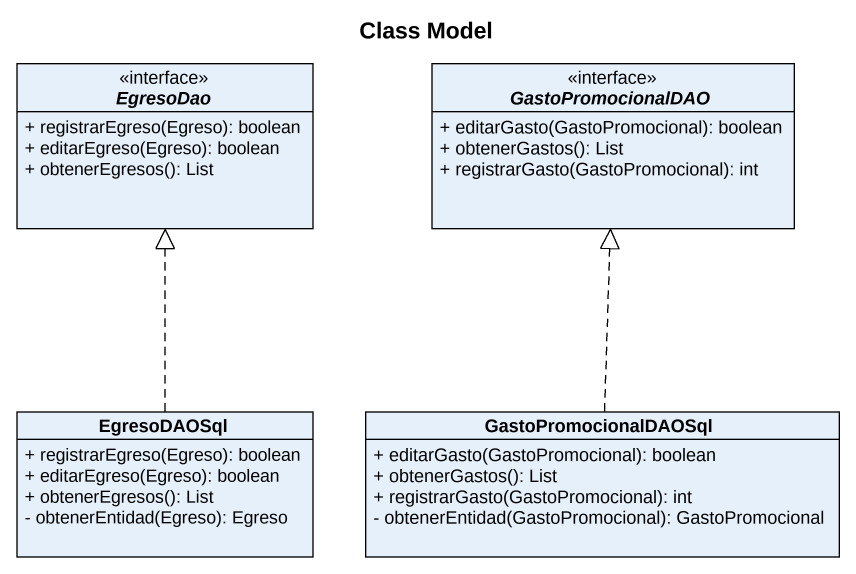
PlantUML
@startuml
title Class Model
hide circle
hide empty members
skinparam classAttributeIconSize 0
interface EgresoDao {
  + registrarEgreso(Egreso): boolean
  + editarEgreso(Egreso): boolean
  + obtenerEgresos(): List
}
interface GastoPromocionalDAO {
  + editarGasto(GastoPromocional): boolean
  + obtenerGastos(): List
  + registrarGasto(GastoPromocional): int
}
class EgresoDAOSql {
  + registrarEgreso(Egreso): boolean
  + editarEgreso(Egreso): boolean
  + obtenerEgresos(): List
  - obtenerEntidad(Egreso): Egreso
}
class GastoPromocionalDAOSql {
  + editarGasto(GastoPromocional): boolean
  + obtenerGastos(): List
  + registrarGasto(GastoPromocional): int
  - obtenerEntidad(GastoPromocional): GastoPromocional
}
EgresoDAOSql .up.|> EgresoDao
GastoPromocionalDAOSql .up.|> GastoPromocionalDAO
@enduml
